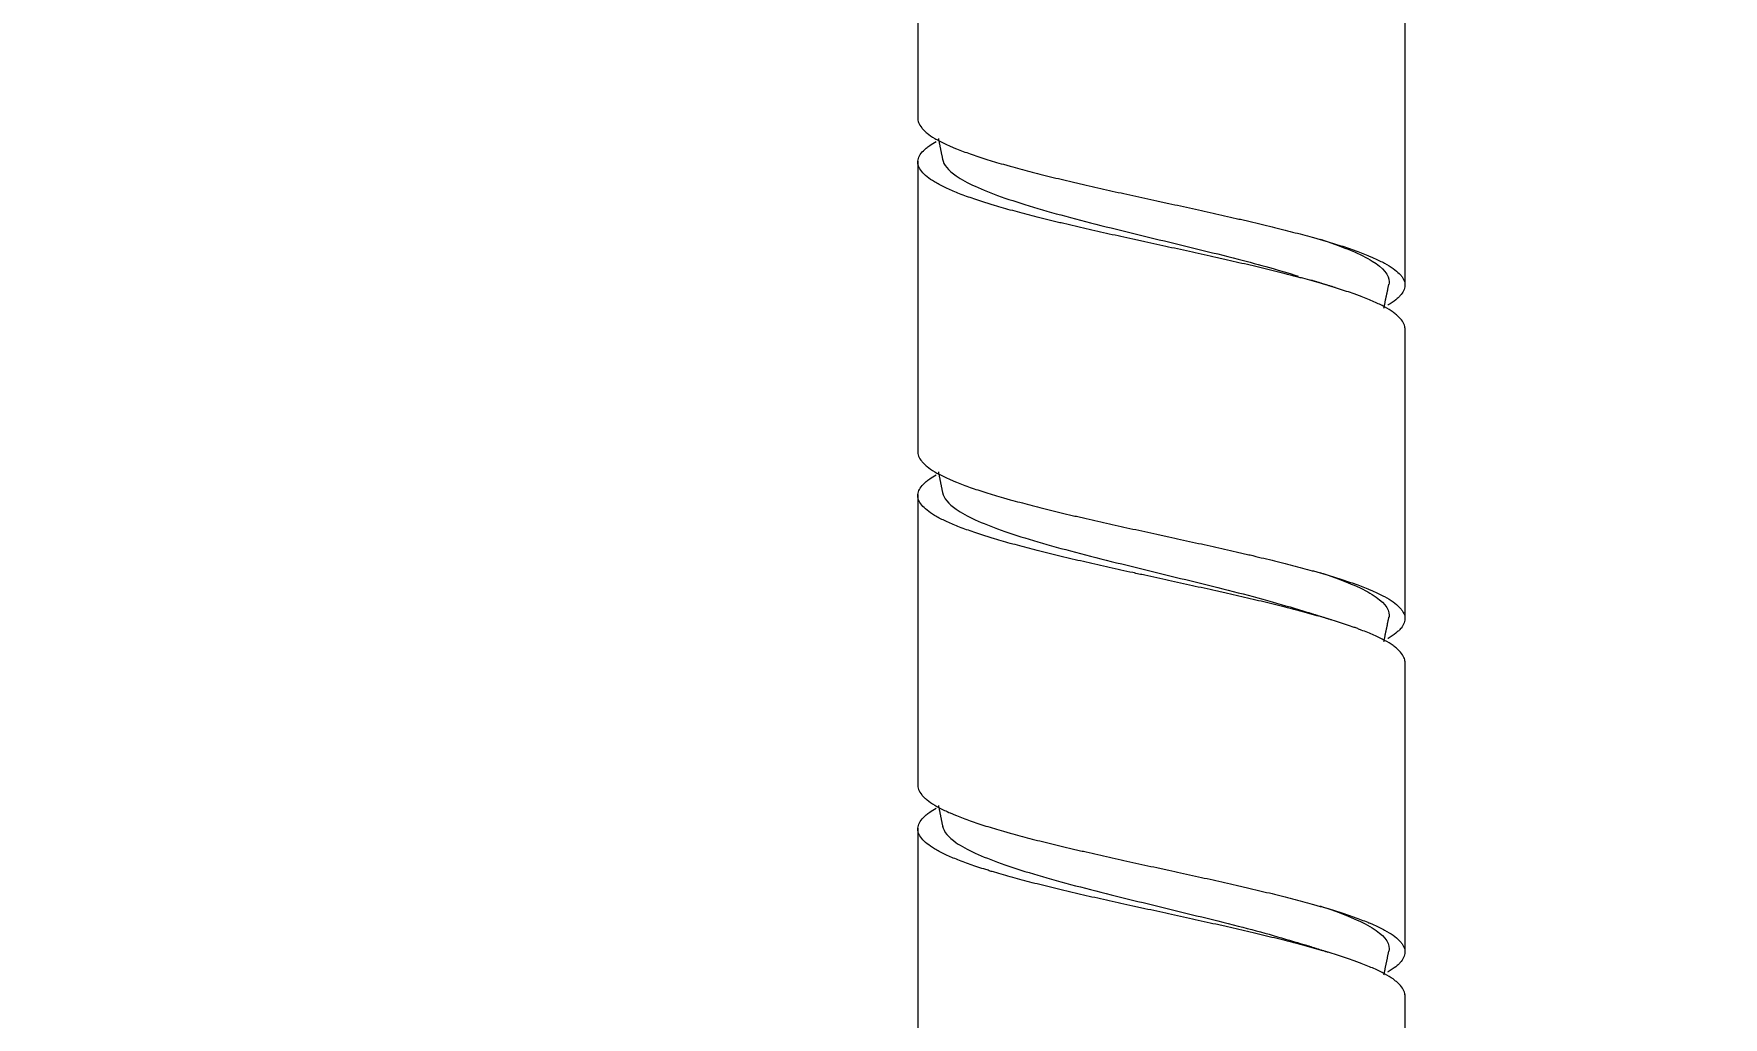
# Model space of a CAD drawing. Header units: millimetres. Extents: x 13235 to 13829, y -4257 to -3417.
# Drawn here: x 13432.03 to 13444.17, y -3978.46 to -3971.4 of the extents above; entities that cross this region are included whole.
import ezdxf

# ---------------------------------------------------------------- set-up
doc = ezdxf.new("R2010")
doc.units = ezdxf.units.MM
doc.header["$LTSCALE"] = 0.1
doc.layers.get('0').update_dxf_attribs({"lineweight": 15})
doc.layers.add('DIM', color=3, linetype='Continuous', lineweight=9)
doc.styles.add('ARIAL', font='arial.ttf')
doc.dimstyles.new('사본 ISO-25', dxfattribs={"dimtxt": 4, "dimasz": 3.5, "dimexe": 0.5, "dimexo": 0.625, "dimgap": 1.5, "dimtad": 1, "dimtih": 1, "dimtoh": 1, "dimdec": 1, "dimlfac": 4, "dimdsep": 46, "dimtxsty": 'ARIAL', "dimcen": 0, "dimclrd": 3, "dimclre": 3, "dimclrt": 3, "dimadec": 1, "dimazin": 0, "dimtfac": 1, "dimtdec": 1, "dimtmove": 0, "dimatfit": 3, "dimfxl": 1.25, "dimtfill": 1, "dimarcsym": 0})

# ---------------------------------------------------------------- blocks, each defined once
blk = doc.blocks.new('*D95')
at = {"layer": 'Defpoints', "color": 0, "transparency": 16777216}
for p in [(13473.559, -3929.403), (13428.922, -4163.6), (13516.972, -4163.6)]:
    blk.add_point(p, dxfattribs=at)
at = {"layer": 'DIM', "color": 3, "lineweight": -2, "transparency": 16777216}
for p, q in [((13474.184, -3929.403), (13517.472, -3929.403)), ((13516.972, -3932.903), (13516.972, -4042.959)), ((13516.972, -4160.1), (13516.972, -4050.044)), ((13429.547, -4163.6), (13517.472, -4163.6))]:
    blk.add_line(p, q, dxfattribs=at)
at = {"layer": 'DIM', "color": 3, "transparency": 16777216}
for points in [[(13516.389, -3932.903), (13517.556, -3932.903), (13516.972, -3929.403)], [(13516.389, -4160.1), (13517.556, -4160.1), (13516.972, -4163.6)]]:
    blk.add_solid(points, dxfattribs=at)
at = {"layer": 'DIM', "color": 3, "transparency": 16777216, "insert": (13516.972, -4046.502), "char_height": 4, "attachment_point": 5, "style": 'ARIAL', "bg_fill": 3, "box_fill_scale": 1.1, "bg_fill_color": 256, "bg_fill_true_color": 13158600, "bg_fill_transparency": 0}
blk.add_mtext('977.5', dxfattribs=at)

msp = doc.modelspace()

# ---------------------------------------------------------------- dimensions: what is measured, and where the dimension line sits
at = {"layer": 'DIM'}
dim = msp.add_linear_dim(base=(13516.972, -4163.6), p1=(13473.559, -3929.403), p2=(13428.922, -4163.6), angle=90, text='977.5', dimstyle='사본 ISO-25', override={"dimtad": 0}, dxfattribs=at)
dim.commit()
dim.dimension.update_dxf_attribs({"geometry": '*D95', "text_midpoint": (13516.972, -4046.502)})

# ---------------------------------------------------------------- next in the draw order: linework, layer by layer
at = {"linetype": 'Continuous', "lineweight": 13}
for points, degree in [([(13438.386, -3969.917), (13438.386, -3970.611), (13438.386, -3971.305), (13438.386, -3971.999)], 3), ([(13438.533, -3972.15), (13438.548, -3972.227), (13438.564, -3972.303)], 2), ([(13438.386, -3972.313), (13438.386, -3973.007), (13438.386, -3973.701), (13438.386, -3974.395)], 3), ([(13441.384, -3973.222), (13441.295, -3973.195), (13441.21, -3973.168)], 2), ([(13441.734, -3973.369), (13441.752, -3973.282), (13441.77, -3973.196)], 2), ([(13438.533, -3974.546), (13438.548, -3974.622), (13438.564, -3974.699)], 2), ([(13438.386, -3974.709), (13438.386, -3975.403), (13438.386, -3976.097), (13438.386, -3976.791)], 3), ([(13441.358, -3975.61), (13441.273, -3975.584), (13441.191, -3975.558)], 2), ([(13441.734, -3975.764), (13441.752, -3975.678), (13441.77, -3975.591)], 2), ([(13438.533, -3976.942), (13438.548, -3977.018), (13438.564, -3977.094)], 2), ([(13438.386, -3977.105), (13438.386, -3977.799), (13438.386, -3978.493), (13438.386, -3979.187)], 3), ([(13441.334, -3977.999), (13441.248, -3977.972), (13441.166, -3977.945)], 2), ([(13441.734, -3978.16), (13441.752, -3978.074), (13441.77, -3977.987)], 2)]:
    msp.add_open_spline(points, degree=degree, dxfattribs=at)
for points, knots in [([(13441.885, -3971.115), (13441.885, -3971.298), (13441.885, -3971.992), (13441.885, -3972.686), (13441.885, -3973.197)], [0, 0, 0, 0, 0.263275, 1, 1, 1, 1]), ([(13438.386, -3971.999), (13438.385, -3972.012), (13438.386, -3972.024), (13438.395, -3972.049), (13438.403, -3972.062), (13438.416, -3972.077), (13438.418, -3972.081), (13438.424, -3972.087), (13438.433, -3972.096), (13438.444, -3972.106), (13438.467, -3972.124), (13438.486, -3972.137), (13438.527, -3972.162), (13438.551, -3972.174), (13438.59, -3972.193), (13438.604, -3972.199), (13438.625, -3972.208), (13438.632, -3972.212), (13438.647, -3972.218), (13438.655, -3972.221), (13438.694, -3972.237), (13438.727, -3972.249), (13438.798, -3972.274), (13438.835, -3972.286), (13438.914, -3972.311), (13438.956, -3972.324), (13439.011, -3972.339), (13439.022, -3972.342), (13439.044, -3972.349), (13439.078, -3972.358), (13439.113, -3972.367), (13439.183, -3972.386), (13439.28, -3972.411), (13439.382, -3972.436), (13439.461, -3972.454), (13439.487, -3972.461), (13439.528, -3972.47), (13439.541, -3972.473), (13439.569, -3972.48), (13439.582, -3972.483), (13439.651, -3972.498), (13439.706, -3972.511), (13439.817, -3972.536), (13439.873, -3972.548), (13439.987, -3972.573), (13440.044, -3972.585), (13440.116, -3972.601), (13440.13, -3972.604), (13440.159, -3972.611), (13440.202, -3972.62), (13440.245, -3972.629), (13440.331, -3972.648), (13440.444, -3972.673), (13440.555, -3972.698), (13440.638, -3972.716), (13440.665, -3972.723), (13440.706, -3972.732), (13440.72, -3972.735), (13440.747, -3972.741), (13440.76, -3972.745), (13440.827, -3972.76), (13440.879, -3972.773), (13440.981, -3972.798), (13441.03, -3972.81), (13441.126, -3972.835), (13441.173, -3972.847), (13441.23, -3972.863), (13441.241, -3972.866), (13441.263, -3972.872), (13441.296, -3972.882), (13441.328, -3972.891), (13441.39, -3972.91), (13441.429, -3972.922), (13441.503, -3972.947), (13441.538, -3972.959), (13441.587, -3972.978), (13441.603, -3972.984), (13441.625, -3972.994), (13441.633, -3972.997), (13441.648, -3973.003), (13441.655, -3973.006), (13441.69, -3973.022), (13441.716, -3973.035), (13441.761, -3973.059), (13441.782, -3973.072), (13441.817, -3973.097), (13441.832, -3973.109), (13441.85, -3973.128), (13441.856, -3973.134), (13441.866, -3973.147), (13441.87, -3973.153), (13441.88, -3973.172), (13441.884, -3973.184), (13441.885, -3973.197)], [0, 0, 0, 0, 0.03125, 0.03125, 0.0625, 0.0625, 0.070312, 0.070312, 0.078125, 0.09375, 0.09375, 0.125, 0.125, 0.15625, 0.15625, 0.171875, 0.171875, 0.179688, 0.179688, 0.1875, 0.1875, 0.21875, 0.21875, 0.25, 0.25, 0.28125, 0.28125, 0.289063, 0.289063, 0.296875, 0.3125, 0.3125, 0.34375, 0.375, 0.375, 0.390625, 0.390625, 0.398438, 0.398438, 0.40625, 0.40625, 0.4375, 0.4375, 0.46875, 0.46875, 0.5, 0.5, 0.507813, 0.507813, 0.515625, 0.53125, 0.53125, 0.5625, 0.59375, 0.59375, 0.609375, 0.609375, 0.617188, 0.617188, 0.625, 0.625, 0.65625, 0.65625, 0.6875, 0.6875, 0.71875, 0.71875, 0.726563, 0.726563, 0.734375, 0.75, 0.75, 0.78125, 0.78125, 0.8125, 0.8125, 0.828125, 0.828125, 0.835938, 0.835938, 0.84375, 0.84375, 0.875, 0.875, 0.90625, 0.90625, 0.9375, 0.9375, 0.953125, 0.953125, 0.96875, 0.96875, 1, 1, 1, 1]), ([(13438.386, -3972.313), (13438.387, -3972.3), (13438.391, -3972.288), (13438.404, -3972.263), (13438.414, -3972.25), (13438.432, -3972.232), (13438.439, -3972.225), (13438.45, -3972.216), (13438.454, -3972.213), (13438.462, -3972.207), (13438.467, -3972.203), (13438.485, -3972.19), (13438.501, -3972.181), (13438.518, -3972.171)], [0, 0, 0, 0, 0.264131, 0.264131, 0.528262, 0.528262, 0.660328, 0.660328, 0.72636, 0.72636, 0.792393, 0.792393, 1, 1, 1, 1]), ([(13441.885, -3973.511), (13441.884, -3973.498), (13441.88, -3973.486), (13441.866, -3973.461), (13441.857, -3973.448), (13441.838, -3973.43), (13441.832, -3973.423), (13441.82, -3973.414), (13441.816, -3973.411), (13441.808, -3973.405), (13441.804, -3973.401), (13441.782, -3973.386), (13441.761, -3973.373), (13441.715, -3973.348), (13441.69, -3973.336), (13441.634, -3973.311), (13441.604, -3973.299), (13441.563, -3973.283), (13441.554, -3973.28), (13441.537, -3973.274), (13441.529, -3973.27), (13441.502, -3973.261), (13441.484, -3973.255), (13441.428, -3973.236), (13441.389, -3973.224), (13441.307, -3973.199), (13441.264, -3973.186), (13441.197, -3973.168), (13441.174, -3973.161), (13441.139, -3973.152), (13441.127, -3973.149), (13441.103, -3973.143), (13441.091, -3973.14), (13441.03, -3973.124), (13440.98, -3973.111), (13440.879, -3973.086), (13440.827, -3973.074), (13440.72, -3973.049), (13440.666, -3973.037), (13440.597, -3973.021), (13440.583, -3973.018), (13440.555, -3973.012), (13440.541, -3973.009), (13440.499, -3972.999), (13440.471, -3972.993), (13440.386, -3972.974), (13440.273, -3972.949), (13440.159, -3972.924), (13440.073, -3972.906), (13440.045, -3972.9), (13440.002, -3972.89), (13439.988, -3972.887), (13439.959, -3972.881), (13439.945, -3972.878), (13439.873, -3972.862), (13439.816, -3972.849), (13439.705, -3972.825), (13439.65, -3972.812), (13439.541, -3972.787), (13439.488, -3972.775), (13439.422, -3972.759), (13439.409, -3972.756), (13439.383, -3972.75), (13439.37, -3972.747), (13439.331, -3972.737), (13439.306, -3972.731), (13439.231, -3972.712), (13439.134, -3972.687), (13439.044, -3972.663), (13438.978, -3972.644), (13438.957, -3972.638), (13438.926, -3972.628), (13438.915, -3972.625), (13438.895, -3972.619), (13438.885, -3972.616), (13438.835, -3972.6), (13438.797, -3972.588), (13438.726, -3972.563), (13438.66, -3972.538), (13438.603, -3972.513), (13438.564, -3972.494), (13438.551, -3972.488), (13438.528, -3972.475), (13438.517, -3972.469), (13438.485, -3972.45), (13438.467, -3972.438), (13438.436, -3972.413), (13438.423, -3972.401), (13438.403, -3972.376), (13438.395, -3972.363), (13438.389, -3972.344), (13438.387, -3972.338), (13438.385, -3972.326), (13438.385, -3972.319), (13438.386, -3972.313)], [0, 0, 0, 0, 0.03125, 0.03125, 0.0625, 0.0625, 0.078125, 0.078125, 0.085937, 0.085937, 0.09375, 0.09375, 0.125, 0.125, 0.15625, 0.15625, 0.1875, 0.1875, 0.195312, 0.195312, 0.203125, 0.203125, 0.21875, 0.21875, 0.25, 0.25, 0.28125, 0.28125, 0.296875, 0.296875, 0.304688, 0.304688, 0.3125, 0.3125, 0.34375, 0.34375, 0.375, 0.375, 0.40625, 0.40625, 0.414063, 0.414063, 0.421875, 0.421875, 0.4375, 0.4375, 0.46875, 0.5, 0.5, 0.515625, 0.515625, 0.523438, 0.523438, 0.53125, 0.53125, 0.5625, 0.5625, 0.59375, 0.59375, 0.625, 0.625, 0.632813, 0.632813, 0.640625, 0.640625, 0.65625, 0.65625, 0.6875, 0.71875, 0.71875, 0.734375, 0.734375, 0.742188, 0.742188, 0.75, 0.75, 0.78125, 0.78125, 0.8125, 0.84375, 0.84375, 0.859375, 0.859375, 0.875, 0.875, 0.90625, 0.90625, 0.9375, 0.9375, 0.96875, 0.96875, 0.984375, 0.984375, 1, 1, 1, 1]), ([(13438.563, -3972.299), (13438.57, -3972.339), (13438.645, -3972.429), (13438.955, -3972.569), (13439.466, -3972.719), (13440.079, -3972.868), (13440.661, -3973.008), (13440.989, -3973.098), (13441.118, -3973.139)], [0, 0, 0, 0, 0.143447, 0.321659, 0.499871, 0.678082, 0.856294, 1, 1, 1, 1]), ([(13441.277, -3972.874), (13441.284, -3972.877), (13441.443, -3972.929), (13441.689, -3973.031), (13441.778, -3973.137), (13441.771, -3973.193), (13441.77, -3973.199)], [0, 0, 0, 0, 0.020687, 0.482534, 0.944381, 1, 1, 1, 1]), ([(13441.885, -3973.197), (13441.886, -3973.21), (13441.884, -3973.222), (13441.875, -3973.247), (13441.868, -3973.26), (13441.855, -3973.275), (13441.852, -3973.279), (13441.847, -3973.285), (13441.837, -3973.294), (13441.827, -3973.304), (13441.803, -3973.322), (13441.785, -3973.335), (13441.763, -3973.347), (13441.763, -3973.348), (13441.762, -3973.348)], [0, 0, 0, 0, 0.247893, 0.247893, 0.495786, 0.495786, 0.557759, 0.557759, 0.619732, 0.743679, 0.743679, 0.991572, 0.991572, 1, 1, 1, 1]), ([(13441.885, -3973.511), (13441.885, -3973.694), (13441.885, -3974.388), (13441.885, -3975.082), (13441.885, -3975.593)], [0, 0, 0, 0, 0.263275, 1, 1, 1, 1]), ([(13438.386, -3974.395), (13438.385, -3974.407), (13438.386, -3974.42), (13438.395, -3974.445), (13438.403, -3974.458), (13438.416, -3974.473), (13438.418, -3974.476), (13438.424, -3974.483), (13438.433, -3974.492), (13438.444, -3974.501), (13438.467, -3974.52), (13438.486, -3974.533), (13438.527, -3974.557), (13438.551, -3974.57), (13438.59, -3974.589), (13438.604, -3974.595), (13438.625, -3974.604), (13438.632, -3974.607), (13438.647, -3974.614), (13438.655, -3974.617), (13438.694, -3974.632), (13438.727, -3974.645), (13438.798, -3974.67), (13438.835, -3974.682), (13438.914, -3974.707), (13438.956, -3974.719), (13439.011, -3974.735), (13439.022, -3974.738), (13439.044, -3974.745), (13439.078, -3974.754), (13439.113, -3974.763), (13439.183, -3974.782), (13439.28, -3974.807), (13439.382, -3974.832), (13439.461, -3974.85), (13439.487, -3974.857), (13439.528, -3974.866), (13439.541, -3974.869), (13439.569, -3974.875), (13439.582, -3974.879), (13439.651, -3974.894), (13439.706, -3974.907), (13439.817, -3974.932), (13439.873, -3974.944), (13439.987, -3974.969), (13440.044, -3974.981), (13440.116, -3974.997), (13440.13, -3975), (13440.159, -3975.006), (13440.202, -3975.016), (13440.245, -3975.025), (13440.331, -3975.044), (13440.444, -3975.069), (13440.555, -3975.093), (13440.638, -3975.112), (13440.665, -3975.118), (13440.706, -3975.128), (13440.72, -3975.131), (13440.747, -3975.137), (13440.76, -3975.14), (13440.827, -3975.156), (13440.879, -3975.169), (13440.981, -3975.193), (13441.03, -3975.206), (13441.126, -3975.231), (13441.173, -3975.243), (13441.23, -3975.259), (13441.241, -3975.262), (13441.263, -3975.268), (13441.296, -3975.278), (13441.328, -3975.287), (13441.39, -3975.306), (13441.429, -3975.318), (13441.503, -3975.343), (13441.538, -3975.355), (13441.587, -3975.374), (13441.603, -3975.38), (13441.625, -3975.39), (13441.633, -3975.393), (13441.648, -3975.399), (13441.655, -3975.402), (13441.69, -3975.418), (13441.716, -3975.43), (13441.761, -3975.455), (13441.782, -3975.468), (13441.817, -3975.492), (13441.832, -3975.505), (13441.85, -3975.524), (13441.856, -3975.53), (13441.866, -3975.543), (13441.87, -3975.549), (13441.88, -3975.568), (13441.884, -3975.58), (13441.885, -3975.593)], [0, 0, 0, 0, 0.03125, 0.03125, 0.0625, 0.0625, 0.070313, 0.070313, 0.078125, 0.09375, 0.09375, 0.125, 0.125, 0.15625, 0.15625, 0.171875, 0.171875, 0.179688, 0.179688, 0.1875, 0.1875, 0.21875, 0.21875, 0.25, 0.25, 0.28125, 0.28125, 0.289063, 0.289063, 0.296875, 0.3125, 0.3125, 0.34375, 0.375, 0.375, 0.390625, 0.390625, 0.398438, 0.398438, 0.40625, 0.40625, 0.4375, 0.4375, 0.46875, 0.46875, 0.5, 0.5, 0.507813, 0.507813, 0.515625, 0.53125, 0.53125, 0.5625, 0.59375, 0.59375, 0.609375, 0.609375, 0.617188, 0.617188, 0.625, 0.625, 0.65625, 0.65625, 0.6875, 0.6875, 0.71875, 0.71875, 0.726563, 0.726563, 0.734375, 0.75, 0.75, 0.78125, 0.78125, 0.8125, 0.8125, 0.828125, 0.828125, 0.835938, 0.835938, 0.84375, 0.84375, 0.875, 0.875, 0.90625, 0.90625, 0.9375, 0.9375, 0.953125, 0.953125, 0.96875, 0.96875, 1, 1, 1, 1]), ([(13438.386, -3974.709), (13438.387, -3974.696), (13438.391, -3974.684), (13438.404, -3974.659), (13438.414, -3974.646), (13438.432, -3974.628), (13438.439, -3974.621), (13438.45, -3974.612), (13438.454, -3974.609), (13438.462, -3974.602), (13438.467, -3974.599), (13438.485, -3974.586), (13438.501, -3974.576), (13438.518, -3974.567)], [0, 0, 0, 0, 0.264131, 0.264131, 0.528262, 0.528262, 0.660328, 0.660328, 0.72636, 0.72636, 0.792393, 0.792393, 1, 1, 1, 1]), ([(13441.885, -3975.907), (13441.884, -3975.894), (13441.88, -3975.882), (13441.866, -3975.857), (13441.857, -3975.844), (13441.838, -3975.825), (13441.832, -3975.819), (13441.82, -3975.81), (13441.816, -3975.807), (13441.808, -3975.8), (13441.804, -3975.797), (13441.782, -3975.782), (13441.761, -3975.769), (13441.715, -3975.744), (13441.69, -3975.732), (13441.634, -3975.707), (13441.604, -3975.695), (13441.563, -3975.679), (13441.554, -3975.676), (13441.537, -3975.669), (13441.529, -3975.666), (13441.502, -3975.657), (13441.484, -3975.651), (13441.428, -3975.632), (13441.389, -3975.619), (13441.307, -3975.595), (13441.264, -3975.582), (13441.197, -3975.564), (13441.174, -3975.557), (13441.139, -3975.548), (13441.127, -3975.545), (13441.103, -3975.538), (13441.091, -3975.535), (13441.03, -3975.52), (13440.98, -3975.507), (13440.879, -3975.482), (13440.827, -3975.47), (13440.72, -3975.445), (13440.666, -3975.433), (13440.597, -3975.417), (13440.583, -3975.414), (13440.555, -3975.408), (13440.541, -3975.404), (13440.499, -3975.395), (13440.471, -3975.389), (13440.386, -3975.37), (13440.273, -3975.345), (13440.159, -3975.32), (13440.073, -3975.302), (13440.045, -3975.295), (13440.002, -3975.286), (13439.988, -3975.283), (13439.959, -3975.277), (13439.945, -3975.273), (13439.873, -3975.258), (13439.816, -3975.245), (13439.705, -3975.22), (13439.65, -3975.208), (13439.541, -3975.183), (13439.488, -3975.171), (13439.422, -3975.155), (13439.409, -3975.152), (13439.383, -3975.146), (13439.37, -3975.142), (13439.331, -3975.133), (13439.306, -3975.127), (13439.231, -3975.108), (13439.134, -3975.083), (13439.044, -3975.058), (13438.978, -3975.04), (13438.957, -3975.033), (13438.926, -3975.024), (13438.915, -3975.021), (13438.895, -3975.015), (13438.885, -3975.012), (13438.835, -3974.996), (13438.797, -3974.983), (13438.726, -3974.958), (13438.66, -3974.934), (13438.603, -3974.909), (13438.564, -3974.89), (13438.551, -3974.884), (13438.528, -3974.871), (13438.517, -3974.865), (13438.485, -3974.846), (13438.467, -3974.834), (13438.436, -3974.809), (13438.423, -3974.797), (13438.403, -3974.772), (13438.395, -3974.759), (13438.389, -3974.74), (13438.387, -3974.734), (13438.385, -3974.721), (13438.385, -3974.715), (13438.386, -3974.709)], [0, 0, 0, 0, 0.03125, 0.03125, 0.0625, 0.0625, 0.078125, 0.078125, 0.085938, 0.085938, 0.09375, 0.09375, 0.125, 0.125, 0.15625, 0.15625, 0.1875, 0.1875, 0.195313, 0.195313, 0.203125, 0.203125, 0.21875, 0.21875, 0.25, 0.25, 0.28125, 0.28125, 0.296875, 0.296875, 0.304688, 0.304688, 0.3125, 0.3125, 0.34375, 0.34375, 0.375, 0.375, 0.40625, 0.40625, 0.414063, 0.414063, 0.421875, 0.421875, 0.4375, 0.4375, 0.46875, 0.5, 0.5, 0.515625, 0.515625, 0.523438, 0.523438, 0.53125, 0.53125, 0.5625, 0.5625, 0.59375, 0.59375, 0.625, 0.625, 0.632812, 0.632812, 0.640625, 0.640625, 0.65625, 0.65625, 0.6875, 0.71875, 0.71875, 0.734375, 0.734375, 0.742188, 0.742188, 0.75, 0.75, 0.78125, 0.78125, 0.8125, 0.84375, 0.84375, 0.859375, 0.859375, 0.875, 0.875, 0.90625, 0.90625, 0.9375, 0.9375, 0.96875, 0.96875, 0.984375, 0.984375, 1, 1, 1, 1]), ([(13438.563, -3974.695), (13438.571, -3974.735), (13438.645, -3974.825), (13438.955, -3974.965), (13439.466, -3975.114), (13440.079, -3975.264), (13440.701, -3975.414), (13441.058, -3975.514), (13441.208, -3975.563)], [0, 0, 0, 0, 0.137664, 0.310181, 0.482698, 0.655215, 0.827733, 1, 1, 1, 1]), ([(13441.275, -3975.27), (13441.283, -3975.272), (13441.442, -3975.324), (13441.689, -3975.427), (13441.777, -3975.532), (13441.771, -3975.587), (13441.77, -3975.592)], [0, 0, 0, 0, 0.02239, 0.486474, 0.950557, 1, 1, 1, 1]), ([(13441.885, -3975.593), (13441.886, -3975.605), (13441.884, -3975.618), (13441.875, -3975.643), (13441.868, -3975.655), (13441.855, -3975.671), (13441.852, -3975.674), (13441.847, -3975.681), (13441.837, -3975.69), (13441.827, -3975.699), (13441.803, -3975.718), (13441.785, -3975.73), (13441.763, -3975.743), (13441.763, -3975.744), (13441.762, -3975.744)], [0, 0, 0, 0, 0.247893, 0.247893, 0.495786, 0.495786, 0.557759, 0.557759, 0.619732, 0.743679, 0.743679, 0.991572, 0.991572, 1, 1, 1, 1]), ([(13441.885, -3975.907), (13441.885, -3976.089), (13441.885, -3976.783), (13441.885, -3977.477), (13441.885, -3977.989)], [0, 0, 0, 0, 0.263275, 1, 1, 1, 1]), ([(13438.386, -3976.791), (13438.385, -3976.803), (13438.386, -3976.816), (13438.395, -3976.841), (13438.403, -3976.853), (13438.416, -3976.869), (13438.418, -3976.872), (13438.424, -3976.879), (13438.433, -3976.888), (13438.444, -3976.897), (13438.467, -3976.916), (13438.486, -3976.928), (13438.527, -3976.953), (13438.551, -3976.966), (13438.59, -3976.984), (13438.604, -3976.991), (13438.625, -3977), (13438.632, -3977.003), (13438.647, -3977.009), (13438.655, -3977.013), (13438.694, -3977.028), (13438.727, -3977.041), (13438.798, -3977.066), (13438.835, -3977.078), (13438.914, -3977.103), (13438.956, -3977.115), (13439.011, -3977.131), (13439.022, -3977.134), (13439.044, -3977.14), (13439.078, -3977.15), (13439.113, -3977.159), (13439.183, -3977.178), (13439.28, -3977.203), (13439.382, -3977.227), (13439.461, -3977.246), (13439.487, -3977.252), (13439.528, -3977.262), (13439.541, -3977.265), (13439.569, -3977.271), (13439.582, -3977.274), (13439.651, -3977.29), (13439.706, -3977.303), (13439.817, -3977.327), (13439.873, -3977.34), (13439.987, -3977.365), (13440.044, -3977.377), (13440.116, -3977.393), (13440.13, -3977.396), (13440.159, -3977.402), (13440.202, -3977.412), (13440.245, -3977.421), (13440.331, -3977.44), (13440.444, -3977.464), (13440.555, -3977.489), (13440.638, -3977.508), (13440.665, -3977.514), (13440.706, -3977.524), (13440.72, -3977.527), (13440.747, -3977.533), (13440.76, -3977.536), (13440.827, -3977.552), (13440.879, -3977.564), (13440.981, -3977.589), (13441.03, -3977.602), (13441.126, -3977.626), (13441.173, -3977.639), (13441.23, -3977.655), (13441.241, -3977.658), (13441.263, -3977.664), (13441.296, -3977.673), (13441.328, -3977.683), (13441.39, -3977.701), (13441.429, -3977.714), (13441.503, -3977.739), (13441.538, -3977.751), (13441.587, -3977.77), (13441.603, -3977.776), (13441.625, -3977.786), (13441.633, -3977.789), (13441.648, -3977.795), (13441.655, -3977.798), (13441.69, -3977.814), (13441.716, -3977.826), (13441.761, -3977.851), (13441.782, -3977.863), (13441.817, -3977.888), (13441.832, -3977.901), (13441.85, -3977.92), (13441.856, -3977.926), (13441.866, -3977.938), (13441.87, -3977.945), (13441.88, -3977.963), (13441.884, -3977.976), (13441.885, -3977.989)], [0, 0, 0, 0, 0.03125, 0.03125, 0.0625, 0.0625, 0.070312, 0.070312, 0.078125, 0.09375, 0.09375, 0.125, 0.125, 0.15625, 0.15625, 0.171875, 0.171875, 0.179687, 0.179687, 0.1875, 0.1875, 0.21875, 0.21875, 0.25, 0.25, 0.28125, 0.28125, 0.289062, 0.289062, 0.296875, 0.3125, 0.3125, 0.34375, 0.375, 0.375, 0.390625, 0.390625, 0.398437, 0.398437, 0.40625, 0.40625, 0.4375, 0.4375, 0.46875, 0.46875, 0.5, 0.5, 0.507812, 0.507812, 0.515625, 0.53125, 0.53125, 0.5625, 0.59375, 0.59375, 0.609375, 0.609375, 0.617187, 0.617187, 0.625, 0.625, 0.65625, 0.65625, 0.6875, 0.6875, 0.71875, 0.71875, 0.726562, 0.726562, 0.734375, 0.75, 0.75, 0.78125, 0.78125, 0.8125, 0.8125, 0.828125, 0.828125, 0.835937, 0.835937, 0.84375, 0.84375, 0.875, 0.875, 0.90625, 0.90625, 0.9375, 0.9375, 0.953125, 0.953125, 0.96875, 0.96875, 1, 1, 1, 1]), ([(13438.386, -3977.105), (13438.387, -3977.092), (13438.391, -3977.08), (13438.404, -3977.055), (13438.414, -3977.042), (13438.432, -3977.023), (13438.439, -3977.017), (13438.45, -3977.008), (13438.454, -3977.005), (13438.462, -3976.998), (13438.467, -3976.995), (13438.485, -3976.982), (13438.501, -3976.972), (13438.518, -3976.963)], [0, 0, 0, 0, 0.264131, 0.264131, 0.528262, 0.528262, 0.660328, 0.660328, 0.72636, 0.72636, 0.792393, 0.792393, 1, 1, 1, 1]), ([(13441.885, -3978.303), (13441.884, -3978.29), (13441.88, -3978.277), (13441.866, -3978.252), (13441.857, -3978.24), (13441.838, -3978.221), (13441.832, -3978.215), (13441.82, -3978.206), (13441.816, -3978.203), (13441.808, -3978.196), (13441.804, -3978.193), (13441.782, -3978.177), (13441.761, -3978.165), (13441.715, -3978.14), (13441.69, -3978.128), (13441.634, -3978.103), (13441.604, -3978.09), (13441.563, -3978.075), (13441.554, -3978.072), (13441.537, -3978.065), (13441.529, -3978.062), (13441.502, -3978.053), (13441.484, -3978.046), (13441.428, -3978.028), (13441.389, -3978.015), (13441.307, -3977.99), (13441.264, -3977.978), (13441.197, -3977.959), (13441.174, -3977.953), (13441.139, -3977.944), (13441.127, -3977.941), (13441.103, -3977.934), (13441.091, -3977.931), (13441.03, -3977.915), (13440.98, -3977.903), (13440.879, -3977.878), (13440.827, -3977.866), (13440.72, -3977.841), (13440.666, -3977.828), (13440.597, -3977.813), (13440.583, -3977.81), (13440.555, -3977.803), (13440.541, -3977.8), (13440.499, -3977.791), (13440.471, -3977.785), (13440.386, -3977.766), (13440.273, -3977.741), (13440.159, -3977.716), (13440.073, -3977.697), (13440.045, -3977.691), (13440.002, -3977.682), (13439.988, -3977.679), (13439.959, -3977.672), (13439.945, -3977.669), (13439.873, -3977.654), (13439.816, -3977.641), (13439.705, -3977.616), (13439.65, -3977.604), (13439.541, -3977.579), (13439.488, -3977.567), (13439.422, -3977.551), (13439.409, -3977.548), (13439.383, -3977.541), (13439.37, -3977.538), (13439.331, -3977.529), (13439.306, -3977.523), (13439.231, -3977.504), (13439.134, -3977.479), (13439.044, -3977.454), (13438.978, -3977.436), (13438.957, -3977.429), (13438.926, -3977.42), (13438.915, -3977.417), (13438.895, -3977.411), (13438.885, -3977.407), (13438.835, -3977.392), (13438.797, -3977.379), (13438.726, -3977.354), (13438.66, -3977.33), (13438.603, -3977.305), (13438.564, -3977.286), (13438.551, -3977.28), (13438.528, -3977.267), (13438.517, -3977.261), (13438.485, -3977.242), (13438.467, -3977.23), (13438.436, -3977.205), (13438.423, -3977.192), (13438.403, -3977.167), (13438.395, -3977.155), (13438.389, -3977.136), (13438.387, -3977.13), (13438.385, -3977.117), (13438.385, -3977.111), (13438.386, -3977.105)], [0, 0, 0, 0, 0.03125, 0.03125, 0.0625, 0.0625, 0.078125, 0.078125, 0.085938, 0.085938, 0.09375, 0.09375, 0.125, 0.125, 0.15625, 0.15625, 0.1875, 0.1875, 0.195313, 0.195313, 0.203125, 0.203125, 0.21875, 0.21875, 0.25, 0.25, 0.28125, 0.28125, 0.296875, 0.296875, 0.304688, 0.304688, 0.3125, 0.3125, 0.34375, 0.34375, 0.375, 0.375, 0.40625, 0.40625, 0.414063, 0.414063, 0.421875, 0.421875, 0.4375, 0.4375, 0.46875, 0.5, 0.5, 0.515625, 0.515625, 0.523438, 0.523438, 0.53125, 0.53125, 0.5625, 0.5625, 0.59375, 0.59375, 0.625, 0.625, 0.632813, 0.632813, 0.640625, 0.640625, 0.65625, 0.65625, 0.6875, 0.71875, 0.71875, 0.734375, 0.734375, 0.742188, 0.742188, 0.75, 0.75, 0.78125, 0.78125, 0.8125, 0.84375, 0.84375, 0.859375, 0.859375, 0.875, 0.875, 0.90625, 0.90625, 0.9375, 0.9375, 0.96875, 0.96875, 0.984375, 0.984375, 1, 1, 1, 1]), ([(13438.563, -3977.092), (13438.571, -3977.131), (13438.646, -3977.221), (13438.955, -3977.36), (13439.466, -3977.51), (13440.079, -3977.66), (13440.682, -3977.805), (13441.025, -3977.9), (13441.166, -3977.945)], [0, 0, 0, 0, 0.139232, 0.314671, 0.490109, 0.665548, 0.840986, 1, 1, 1, 1]), ([(13441.276, -3977.666), (13441.283, -3977.668), (13441.442, -3977.72), (13441.689, -3977.822), (13441.777, -3977.928), (13441.771, -3977.983), (13441.77, -3977.989)], [0, 0, 0, 0, 0.021546, 0.485068, 0.94859, 1, 1, 1, 1]), ([(13441.885, -3977.989), (13441.886, -3978.001), (13441.884, -3978.014), (13441.875, -3978.039), (13441.868, -3978.051), (13441.855, -3978.067), (13441.852, -3978.07), (13441.847, -3978.076), (13441.837, -3978.086), (13441.827, -3978.095), (13441.803, -3978.114), (13441.785, -3978.126), (13441.763, -3978.139), (13441.763, -3978.14), (13441.762, -3978.14)], [0, 0, 0, 0, 0.247893, 0.247893, 0.495786, 0.495786, 0.557759, 0.557759, 0.619732, 0.743679, 0.743679, 0.991572, 0.991572, 1, 1, 1, 1]), ([(13441.885, -3978.302), (13441.885, -3978.485), (13441.885, -3979.179), (13441.885, -3979.873), (13441.885, -3980.384)], [0, 0, 0, 0, 0.263275, 1, 1, 1, 1])]:
    msp.add_open_spline(points, degree=3, knots=knots, dxfattribs=at)

doc.saveas('drawing.dxf')
